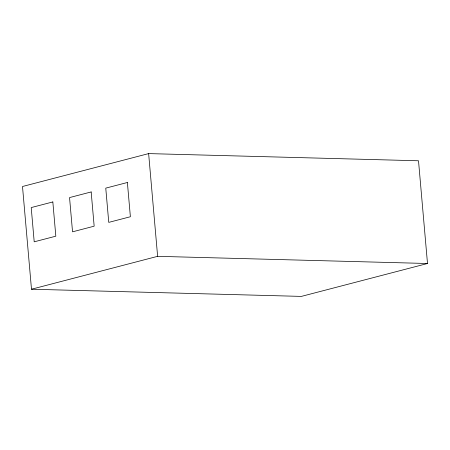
<?xml version="1.0" encoding="UTF-8"?>
<svg xmlns="http://www.w3.org/2000/svg" width="450" height="450" viewBox="0 0 450 450"><rect width="100%" height="100%" fill="white"/><g stroke="black" fill="none" stroke-linecap="round" stroke-linejoin="round"><path stroke-width="0.67" d="M148.635 153.602L22.5 186.497L31.489 289.226L301.365 296.398L427.5 263.503L418.511 160.774L148.635 153.602L157.624 256.331L31.489 289.226M157.624 256.331L427.5 263.503M52.836 201.938L31.213 207.574L34.206 241.819L55.828 236.183L52.836 201.938M91.17 191.942L69.547 197.578L72.54 231.823L94.163 226.181L91.17 191.942M127.384 182.498L105.761 188.134L108.759 222.379L130.382 216.737L127.384 182.498"/></g></svg>
